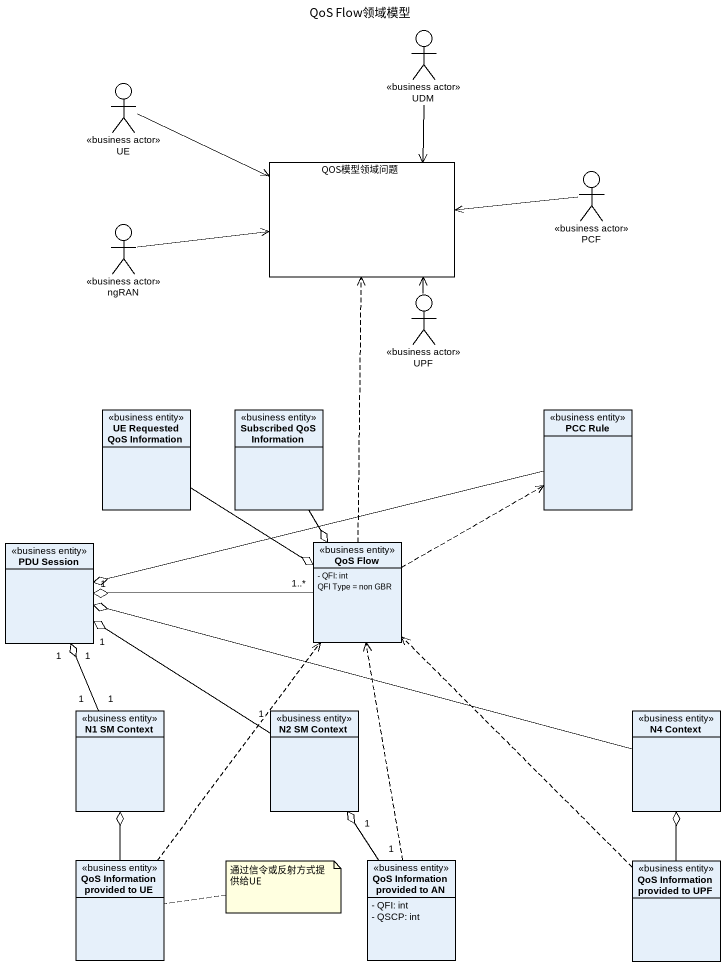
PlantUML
@startuml
title QoS Flow领域模型
allowmixing
hide circle
hide empty members
skinparam classAttributeIconSize 0
actor UDM <<business actor>>
actor UE <<business actor>>
rectangle QOS模型领域问题
actor PCF <<business actor>>
actor ngRAN <<business actor>>
actor UPF <<business actor>>
class "UE Requested QoS Information" as UE_Requested_QoS_Information <<business entity>>
class "Subscribed QoS Information" as Subscribed_QoS_Information <<business entity>>
class "PCC Rule" as PCC_Rule <<business entity>>
class "PDU Session" as PDU_Session <<business entity>>
class "QoS Flow" as QoS_Flow <<business entity>> {
  - QFI: int
  QFI Type = non GBR
}
class "N1 SM Context" as N1_SM_Context <<business entity>>
class "N2 SM Context" as N2_SM_Context <<business entity>>
class "N4 Context" as N4_Context <<business entity>>
class "QoS Information provided to UE" as QoS_Information_provided_to <<business entity>>
class "QoS Information provided to AN" as QoS_Information_provided_to_2 <<business entity>> {
  - QFI: int
  - QSCP: int
}
class "QoS Information provided to UPF" as QoS_Information_provided_to_3 <<business entity>>
UDM --> QOS模型领域问题
UE -right-> QOS模型领域问题
PCF -left-> QOS模型领域问题
ngRAN -right-> QOS模型领域问题
UPF -up-> QOS模型领域问题
UE_Requested_QoS_Information --o QoS_Flow
Subscribed_QoS_Information --o QoS_Flow
PCC_Rule -left-o PDU_Session
QoS_Flow .up.> QOS模型领域问题
QoS_Flow .right.> PCC_Rule
QoS_Flow "1..*" -left-o "1" PDU_Session
N1_SM_Context "1" -up-o "1" PDU_Session
N1_SM_Context "1" -up-o "1" PDU_Session
N2_SM_Context "1" -up-o "1" PDU_Session
N4_Context -left-o PDU_Session
QoS_Information_provided_to .up.> QoS_Flow
QoS_Information_provided_to -up-o N1_SM_Context
QoS_Information_provided_to_2 .up.> QoS_Flow
QoS_Information_provided_to_2 "1" -up-o "1" N2_SM_Context
QoS_Information_provided_to_3 .up.> QoS_Flow
QoS_Information_provided_to_3 -up-o N4_Context
note right of QoS_Information_provided_to : 通过信令或反射方式提供给UE
@enduml
